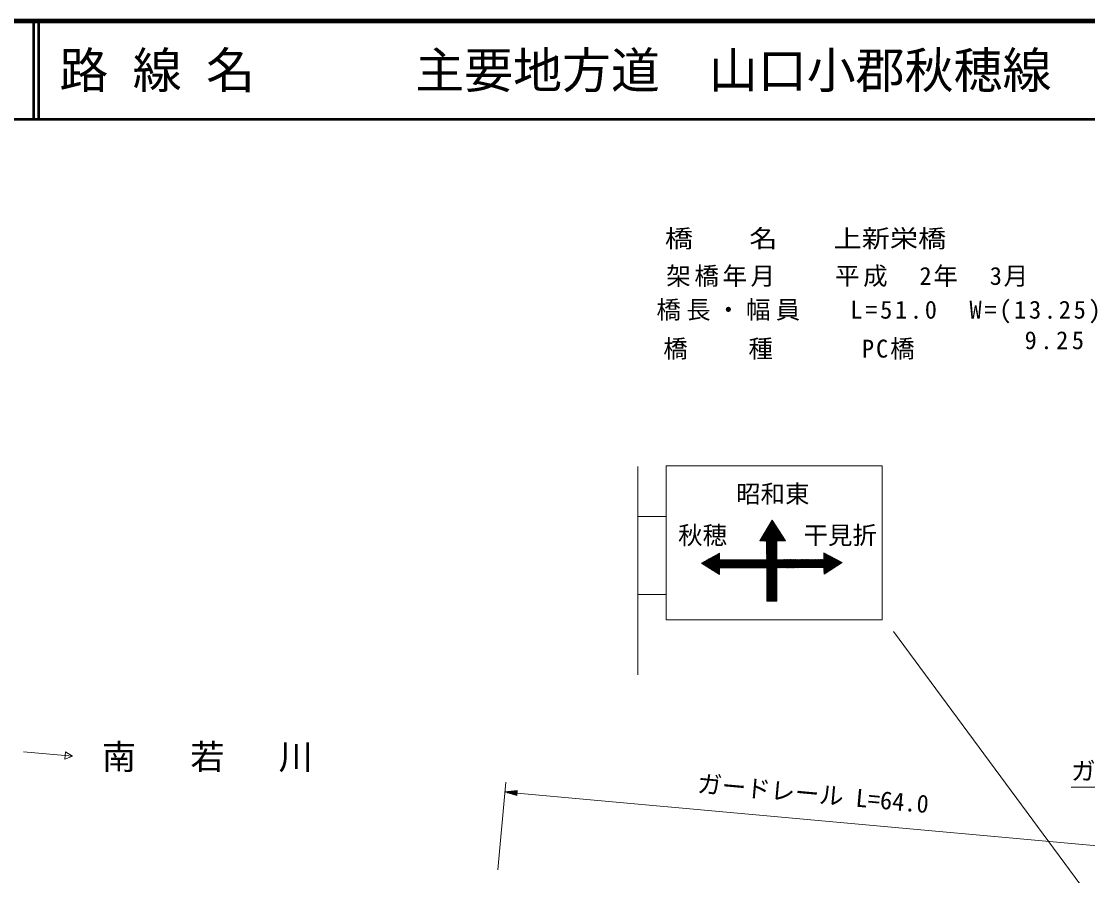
# Model space of a CAD drawing. Units: millimetres, scale not verified. Extents: x 40000 to 680000, y 20000 to 380000.
# Drawn here: x 176491 to 285440, y 292700 to 380000 of the extents above; entities that cross this region are included whole.
import ezdxf
from ezdxf.enums import TextEntityAlignment as Align

# ---------------------------------------------------------------- set-up
doc = ezdxf.new("R2010")
doc.units = ezdxf.units.MM
doc.header["$LTSCALE"] = 1000
for name, color, linetype, lineweight in [('M-BGD', 7, 'Continuous', 13), ('M-STR-HTXT', 7, 'Continuous', 13), ('M-STR-STRC', 7, 'Continuous', 13), ('M-TTL', 2, 'Continuous', 140), ('M-TTL-LINE', 7, 'Continuous', 50)]:
    doc.layers.add(name, color=color, linetype=linetype, lineweight=lineweight)
doc.layers.add('M-BGD-HTXT', color=7, linetype='Continuous')
doc.layers.add('M-TTL-TXT', color=7, linetype='Continuous')
doc.styles.add('ＭＳ ゴシック', font='')
doc.styles.get('ＭＳ ゴシック').set_extended_font_data('MS Gothic')

msp = doc.modelspace()

# ---------------------------------------------------------------- linework, layer by layer
at = {"layer": 'M-BGD'}
for p, q in [((176723, 305340), (181704, 304901)), ((180924, 304593), (180989, 305340)), ((180989, 305340), (181704, 304901)), ((181704, 304901), (180924, 304593))]:
    msp.add_line(p, q, dxfattribs=at)
at = {"layer": 'M-STR-HTXT'}
for p, q in [((225174, 293286), (225987, 302249)), ((225897, 301253), (227164, 301389)), ((225897, 301253), (227119, 300891)), ((225897, 301253), (227142, 301140)), ((227137, 301090), (226141, 301181)), ((227146, 301190), (226150, 301280)), ((226386, 301108), (227133, 301040)), ((226404, 301307), (227151, 301240)), ((227128, 300991), (226630, 301036)), ((227155, 301289), (226657, 301335)), ((226875, 300963), (227124, 300941)), ((226911, 301362), (227160, 301339)), ((227119, 300891), (227164, 301389)), ((227142, 301140), (287153, 295697)), ((306439, 301735), (283739, 301735))]:
    msp.add_line(p, q, dxfattribs=at)
at = {"layer": 'M-STR-STRC'}
for p, q in [((239479, 334518), (239479, 313234)), ((242377, 334594), (242377, 318831)), ((242377, 329404), (239479, 329404)), ((251955, 326952), (253529, 328513)), ((252045, 326906), (253583, 328430)), ((252162, 327294), (253475, 328596)), ((252180, 326903), (253637, 328347)), ((252314, 326900), (253691, 328265)), ((252368, 327635), (253422, 328679)), ((252449, 326897), (253744, 328182)), ((252575, 327976), (253368, 328762)), ((252584, 326894), (253798, 328099)), ((253675, 326892), (252584, 327991)), ((252635, 326809), (253852, 328016)), ((253787, 326916), (252636, 328077)), ((253924, 326915), (252688, 328162)), ((254060, 326915), (252739, 328247)), ((252781, 328317), (253314, 328845)), ((254197, 326914), (252791, 328333)), ((254334, 326914), (252843, 328418)), ((254471, 326913), (252894, 328503)), ((254492, 327029), (252946, 328589)), ((252988, 328658), (253260, 328928)), ((254234, 327427), (252998, 328674)), ((253976, 327824), (253049, 328759)), ((253718, 328222), (253101, 328845)), ((253460, 328619), (253153, 328930)), ((253195, 328999), (253206, 329011)), ((252025, 326906), (251964, 326968)), ((252164, 326903), (252016, 327053)), ((252303, 326900), (252068, 327138)), ((252443, 326897), (252119, 327224)), ((252582, 326894), (252171, 327309)), ((253676, 325928), (252223, 327394)), ((253676, 326066), (252274, 327480)), ((253676, 326203), (252326, 327565)), ((253676, 326341), (252378, 327650)), ((253675, 326479), (252429, 327735)), ((253675, 326616), (252481, 327821)), ((253675, 326754), (252533, 327906)), ((252636, 326674), (253906, 327933)), ((252636, 326538), (253960, 327850)), ((252637, 326402), (254013, 327767)), ((252637, 326266), (254067, 327684)), ((252637, 326130), (254121, 327601)), ((252638, 325994), (254175, 327518)), ((252638, 325858), (253675, 326886)), ((253705, 326916), (254229, 327435)), ((253842, 326916), (254282, 327352)), ((253979, 326915), (254336, 327269)), ((254116, 326915), (254390, 327187)), ((254253, 326914), (254444, 327104)), ((254389, 326913), (254498, 327021)), ((254526, 326913), (254551, 326938)), ((253676, 325791), (252635, 326840)), ((253677, 325653), (252636, 326703)), ((253677, 325515), (252636, 326565)), ((253677, 325378), (252636, 326427)), ((253677, 325240), (252637, 326289)), ((253677, 325102), (252637, 326151)), ((252638, 325722), (253675, 326750)), ((253678, 324965), (252638, 326014)), ((253678, 324827), (252638, 325876)), ((252639, 325586), (253675, 326614)), ((252639, 325450), (253675, 326478)), ((252639, 325314), (253676, 326342)), ((252640, 325179), (253676, 326206)), ((252640, 325043), (253676, 326070)), ((252641, 324907), (253676, 325934)), ((252641, 324771), (253676, 325798)), ((246065, 324695), (246004, 324630)), ((246258, 324467), (246031, 324677)), ((246291, 324817), (246075, 324584)), ((246652, 324214), (246108, 324719)), ((246517, 324939), (246146, 324539)), ((247047, 323961), (246185, 324760)), ((246743, 325061), (246216, 324493)), ((247441, 323708), (246262, 324802)), ((246969, 325183), (246287, 324448)), ((247824, 323466), (246339, 324843)), ((247195, 325305), (246358, 324403)), ((247824, 323578), (246416, 324885)), ((247421, 325427), (246429, 324357)), ((247825, 323691), (246493, 324926)), ((247647, 325549), (246500, 324312)), ((247818, 325612), (246570, 324266)), ((247825, 323803), (246570, 324968)), ((247820, 325491), (246641, 324221)), ((247826, 323916), (246647, 325009)), ((247821, 325371), (246712, 324176)), ((247826, 324028), (246724, 325051)), ((247822, 325250), (246783, 324130)), ((247827, 324141), (246801, 325092)), ((247823, 325130), (246854, 324085)), ((247927, 324161), (246878, 325134)), ((247824, 325009), (246924, 324039)), ((248049, 324160), (246955, 325175)), ((247914, 324984), (246995, 323994)), ((248171, 324160), (247032, 325217)), ((248027, 324985), (247066, 323949)), ((248292, 324160), (247109, 325258)), ((248140, 324985), (247137, 323903)), ((248414, 324160), (247186, 325300)), ((248253, 324985), (247208, 323858)), ((248536, 324160), (247263, 325342)), ((248366, 324985), (247279, 323812)), ((248658, 324160), (247340, 325383)), ((248479, 324985), (247349, 323767)), ((247824, 325047), (247417, 325425)), ((247823, 325161), (247494, 325466)), ((247822, 325275), (247571, 325508)), ((247821, 325389), (247647, 325549)), ((247819, 325503), (247724, 325591)), ((247818, 325616), (247801, 325632)), ((248592, 324985), (247827, 324161)), ((248780, 324160), (247891, 324984)), ((248705, 324985), (247940, 324161)), ((248901, 324160), (248013, 324985)), ((248818, 324985), (248053, 324160)), ((249023, 324160), (248134, 324985)), ((248931, 324985), (248166, 324160)), ((249145, 324160), (248256, 324985)), ((249044, 324985), (248279, 324160)), ((249267, 324160), (248378, 324985)), ((249157, 324985), (248392, 324160)), ((249389, 324160), (248499, 324985)), ((249270, 324985), (248505, 324160)), ((249383, 324985), (248618, 324160)), ((249510, 324160), (248621, 324985)), ((249496, 324985), (248730, 324160)), ((249632, 324160), (248743, 324985)), ((249609, 324985), (248843, 324160)), ((249754, 324160), (248864, 324985)), ((249722, 324985), (248956, 324160)), ((249876, 324160), (248986, 324985)), ((249835, 324985), (249069, 324160)), ((249998, 324160), (249108, 324985)), ((249948, 324985), (249182, 324160)), ((250119, 324160), (249229, 324985)), ((250061, 324986), (249295, 324160)), ((250241, 324160), (249351, 324985)), ((250174, 324986), (249408, 324160)), ((250363, 324159), (249473, 324985)), ((250287, 324986), (249521, 324160)), ((250485, 324159), (249594, 324985)), ((250400, 324986), (249633, 324160)), ((250607, 324159), (249716, 324985)), ((250513, 324986), (249746, 324160)), ((250728, 324159), (249838, 324985)), ((250626, 324986), (249859, 324160)), ((250850, 324159), (249959, 324985)), ((250739, 324986), (249972, 324160)), ((250972, 324159), (250081, 324986)), ((250852, 324986), (250085, 324160)), ((250965, 324986), (250198, 324160)), ((251094, 324159), (250203, 324986)), ((251077, 324986), (250311, 324159)), ((251215, 324159), (250324, 324986)), ((251190, 324986), (250424, 324159)), ((251337, 324159), (250446, 324986)), ((251303, 324986), (250537, 324159)), ((251459, 324159), (250568, 324986)), ((251416, 324986), (250649, 324159)), ((251581, 324159), (250689, 324986)), ((251529, 324986), (250762, 324159)), ((251703, 324159), (250811, 324986)), ((251642, 324986), (250875, 324159)), ((251824, 324159), (250933, 324986)), ((251755, 324986), (250988, 324159)), ((251946, 324159), (251054, 324986)), ((251868, 324986), (251101, 324159)), ((252068, 324159), (251176, 324986)), ((251981, 324986), (251214, 324159)), ((252190, 324159), (251298, 324986)), ((252094, 324987), (251327, 324159)), ((252312, 324159), (251419, 324986)), ((252207, 324987), (251440, 324159)), ((252433, 324159), (251541, 324986)), ((252320, 324987), (251552, 324159)), ((252555, 324159), (251663, 324986)), ((252433, 324987), (251665, 324159)), ((252546, 324987), (251778, 324159)), ((252642, 324190), (251784, 324986)), ((252640, 324966), (251891, 324159)), ((252642, 324304), (251906, 324986)), ((252640, 324845), (252004, 324159)), ((252642, 324417), (252028, 324986)), ((252641, 324723), (252117, 324159)), ((252641, 324530), (252149, 324987)), ((252641, 324644), (252271, 324987)), ((252641, 324757), (252393, 324987)), ((252640, 324870), (252514, 324987)), ((252640, 324983), (252636, 324987)), ((253678, 324689), (252638, 325738)), ((253678, 324552), (252639, 325600)), ((253678, 324414), (252639, 325462)), ((253679, 324277), (252639, 325325)), ((253660, 324158), (252640, 325187)), ((253524, 324158), (252640, 325049)), ((252641, 324635), (253677, 325661)), ((253387, 324158), (252641, 324911)), ((253251, 324158), (252641, 324773)), ((252642, 324499), (253677, 325525)), ((252642, 324363), (253677, 325389)), ((252642, 324227), (253677, 325253)), ((252710, 324158), (253677, 325117)), ((252848, 324158), (253678, 324981)), ((252985, 324158), (253678, 324845)), ((253122, 324158), (253678, 324709)), ((253676, 324869), (253801, 324987)), ((253676, 324983), (253680, 324986)), ((253676, 324965), (254430, 324163)), ((253676, 324844), (254317, 324162)), ((253677, 324643), (254045, 324988)), ((253677, 324756), (253923, 324988)), ((253677, 324723), (254204, 324161)), ((253678, 324303), (254410, 324991)), ((253678, 324416), (254288, 324990)), ((253678, 324530), (254166, 324989)), ((253679, 324190), (254531, 324991)), ((253766, 324158), (254653, 324992)), ((253770, 324987), (254543, 324164)), ((253883, 324987), (254656, 324165)), ((253888, 324159), (254775, 324993)), ((253996, 324988), (254769, 324166)), ((254010, 324160), (254896, 324994)), ((254108, 324989), (254882, 324166)), ((254132, 324161), (255018, 324994)), ((254221, 324989), (254995, 324167)), ((254253, 324162), (255140, 324995)), ((254334, 324990), (255108, 324168)), ((254375, 324163), (255261, 324996)), ((254447, 324991), (255220, 324169)), ((254497, 324164), (255383, 324997)), ((254560, 324992), (255333, 324170)), ((254619, 324164), (255505, 324997)), ((254673, 324992), (255446, 324170)), ((254741, 324165), (255626, 324998)), ((254786, 324993), (255559, 324171)), ((254862, 324166), (255748, 324999)), ((254899, 324994), (255672, 324172)), ((254984, 324167), (255870, 325000)), ((255012, 324994), (255785, 324173)), ((255106, 324168), (255991, 325001)), ((255125, 324995), (255898, 324174)), ((255228, 324169), (256113, 325001)), ((255238, 324996), (256011, 324174)), ((255349, 324170), (256235, 325002)), ((255351, 324997), (256123, 324175)), ((255464, 324997), (256236, 324176)), ((255471, 324171), (256356, 325003)), ((255577, 324998), (256349, 324177)), ((255593, 324171), (256478, 325004)), ((255690, 324999), (256462, 324178)), ((255715, 324172), (256600, 325004)), ((255803, 324999), (256575, 324179)), ((255837, 324173), (256721, 325005)), ((255916, 325000), (256688, 324179)), ((255958, 324174), (256843, 325006)), ((256029, 325001), (256801, 324180)), ((256080, 324175), (256965, 325007)), ((256142, 325001), (256914, 324181)), ((256202, 324176), (257086, 325007)), ((256255, 325002), (257026, 324182)), ((256324, 324177), (257208, 325008)), ((256368, 325003), (257139, 324183)), ((256446, 324178), (257330, 325009)), ((256481, 325004), (257252, 324183)), ((256567, 324178), (257451, 325010)), ((256594, 325004), (257365, 324184)), ((256689, 324179), (257573, 325010)), ((256707, 325005), (257478, 324185)), ((256811, 324180), (257695, 325011)), ((256820, 325006), (257591, 324186)), ((256933, 324181), (257816, 325012)), ((256933, 325006), (257704, 324187)), ((257046, 325007), (257817, 324187)), ((257054, 324182), (257938, 325013)), ((257159, 325008), (257929, 324188)), ((257176, 324183), (258060, 325013)), ((257272, 325008), (258042, 324189)), ((257298, 324184), (258181, 325014)), ((257385, 325009), (258155, 324190)), ((257420, 324185), (258303, 325015)), ((257498, 325010), (258268, 324191)), ((257542, 324185), (258425, 325016)), ((257611, 325011), (258381, 324191)), ((257663, 324186), (258973, 325418)), ((257724, 325011), (258494, 324192)), ((257785, 324187), (259051, 325377)), ((257837, 325012), (258975, 323802)), ((257907, 324188), (259128, 325336)), ((257950, 325013), (259045, 323848)), ((258029, 324189), (259205, 325295)), ((258063, 325013), (259116, 323894)), ((258151, 324190), (259282, 325254)), ((258176, 325014), (259186, 323940)), ((258272, 324191), (259360, 325213)), ((258289, 325015), (259257, 323985)), ((258394, 324192), (259437, 325172)), ((258402, 325016), (259327, 324031)), ((258491, 325041), (259398, 324077)), ((258492, 325420), (258664, 325582)), ((258492, 325306), (258742, 325541)), ((258492, 325193), (258819, 325500)), ((258492, 325079), (258896, 325459)), ((258492, 325402), (259609, 324215)), ((258492, 325282), (259539, 324169)), ((258492, 325161), (259468, 324123)), ((258493, 325648), (258510, 325664)), ((258493, 325644), (259750, 324307)), ((258493, 325534), (258587, 325623)), ((258493, 325523), (259680, 324261)), ((258495, 324173), (259514, 325131)), ((258496, 324060), (259591, 325090)), ((258497, 323948), (259669, 325049)), ((258499, 323835), (259746, 325008)), ((258500, 323723), (259823, 324967)), ((258501, 323610), (259900, 324926)), ((258502, 323498), (259978, 324885)), ((258665, 325582), (259821, 324352)), ((258884, 323743), (260055, 324844)), ((258892, 325461), (259891, 324398)), ((259118, 325341), (259962, 324444)), ((259276, 323998), (260132, 324803)), ((259345, 325220), (260032, 324490)), ((259572, 325100), (260103, 324536)), ((259669, 324253), (260209, 324762)), ((259799, 324980), (260173, 324582)), ((260026, 324859), (260244, 324628)), ((260061, 324509), (260286, 324721)), ((260253, 324739), (260314, 324674)), ((247827, 324160), (247420, 323722)), ((247826, 324038), (247491, 323676)), ((247826, 323915), (247562, 323631)), ((247825, 323793), (247633, 323585)), ((247825, 323671), (247703, 323540)), ((252641, 324602), (252230, 324159)), ((252642, 324481), (252343, 324159)), ((252642, 324359), (252456, 324159)), ((252642, 324238), (252568, 324159)), ((253115, 324158), (252641, 324636)), ((252978, 324158), (252642, 324498)), ((252842, 324158), (252642, 324360)), ((252706, 324158), (252642, 324222)), ((252643, 324101), (252700, 324158)), ((253680, 323097), (252643, 324134)), ((252644, 323961), (252841, 324158)), ((253680, 322956), (252644, 323992)), ((252645, 323820), (252982, 324158)), ((253680, 322814), (252645, 323849)), ((252646, 323680), (253124, 324158)), ((253680, 322673), (252646, 323707)), ((252647, 323539), (253265, 324158)), ((252648, 323399), (253407, 324158)), ((252649, 323258), (253548, 324158)), ((252650, 323118), (253679, 324147)), ((252651, 322977), (253679, 324006)), ((252652, 322837), (253679, 323864)), ((252652, 322696), (253679, 323723)), ((252653, 322556), (253679, 323582)), ((253679, 323239), (252761, 324158)), ((253679, 323380), (252902, 324158)), ((253679, 323522), (253044, 324158)), ((253679, 323664), (253185, 324158)), ((253260, 324158), (253678, 324573)), ((253679, 323805), (253326, 324158)), ((253397, 324158), (253678, 324437)), ((253679, 323947), (253468, 324158)), ((253534, 324158), (253679, 324301)), ((253679, 324088), (253609, 324158)), ((253672, 324158), (253679, 324165)), ((253677, 324601), (254092, 324161)), ((253678, 324480), (253979, 324160)), ((253678, 324359), (253866, 324159)), ((253679, 324237), (253753, 324158)), ((258495, 324192), (258904, 323756)), ((258496, 324069), (258834, 323710)), ((258497, 323947), (258763, 323664)), ((258499, 323825), (258693, 323618)), ((258500, 323702), (258622, 323573)), ((258501, 323580), (258552, 323527)), ((247824, 323548), (247774, 323495)), ((253680, 322531), (252647, 323565)), ((253680, 322390), (252648, 323422)), ((253680, 322248), (252649, 323280)), ((253680, 322107), (252649, 323137)), ((253680, 321965), (252650, 322995)), ((253680, 321824), (252651, 322853)), ((253681, 321682), (252652, 322710)), ((253681, 321540), (252653, 322568)), ((252654, 322416), (253679, 323440)), ((252655, 322275), (253679, 323299)), ((252656, 322135), (253680, 323158)), ((252657, 321994), (253680, 323017)), ((252658, 321854), (253680, 322875)), ((252659, 321713), (253680, 322734)), ((252660, 321573), (253680, 322593)), ((242377, 321433), (239479, 321433)), ((253681, 321399), (252654, 322425)), ((253681, 321257), (252655, 322283)), ((253681, 321116), (252656, 322141)), ((253681, 320974), (252657, 321998)), ((253681, 320833), (252658, 321856)), ((253635, 320738), (252659, 321713)), ((253493, 320738), (252660, 321571)), ((252661, 321432), (253680, 322451)), ((253352, 320738), (252661, 321429)), ((252662, 321292), (253680, 322310)), ((252663, 321151), (253680, 322169)), ((252664, 321011), (253680, 322027)), ((252665, 320870), (253680, 321886)), ((252674, 320738), (253681, 321745)), ((252815, 320738), (253681, 321603)), ((252957, 320738), (253681, 321462)), ((253211, 320738), (252662, 321286)), ((253069, 320738), (252663, 321144)), ((252928, 320738), (252664, 321002)), ((252786, 320738), (252665, 320859)), ((253098, 320738), (253681, 321321)), ((253239, 320738), (253681, 321179)), ((253381, 320738), (253681, 321038)), ((253522, 320738), (253681, 320897)), ((253664, 320738), (253681, 320755)), ((298482, 273175), (265613, 317647))]:
    msp.add_line(p, q, dxfattribs=at)
msp.add_lwpolyline([(242377, 334594), (264437, 334594), (264437, 318831), (242377, 318831)], dxfattribs=at)
for points in [[(252635, 326893), (251928, 326908), (253204, 329015), (254568, 326913), (253675, 326916), (253679, 324158), (252643, 324158)], [(247824, 324984), (247818, 325641), (245976, 324647), (247824, 323463), (247827, 324161), (252643, 324158), (252640, 324987)], [(258491, 325016), (258493, 325673), (260342, 324691), (258502, 323495), (258495, 324192), (253679, 324158), (253676, 324986)], [(253679, 324158), (252777, 324158), (252643, 324158), (252666, 320738), (252677, 320738), (253681, 320738)]]:
    msp.add_lwpolyline(points, close=True, dxfattribs=at)
at = {"layer": 'M-TTL'}
msp.add_line((680000, 380000), (40000, 380000), dxfattribs=at)
at = {"layer": 'M-TTL-LINE'}
for p, q in [((177750, 380000), (177750, 370000)), ((178250, 380000), (178250, 370000)), ((40000, 370000), (680000, 370000))]:
    msp.add_line(p, q, dxfattribs=at)

# ---------------------------------------------------------------- texts
at = {"layer": 'M-BGD-HTXT', "insert": (196008, 303259), "char_height": 2566, "attachment_point": 8, "style": 'ＭＳ ゴシック'}
msp.add_mtext('\\T1.29;南\u3000若\u3000川', dxfattribs=at)
at = {"layer": 'M-STR-HTXT', "style": 'ＭＳ ゴシック', "width": 1.15}
msp.add_text('橋\u3000\u3000名\u3000\u3000上新栄橋', height=1832, dxfattribs=at).set_placement((256614, 356344), align=Align.BOTTOM_CENTER)
at = {"layer": 'M-STR-HTXT', "style": 'ＭＳ ゴシック'}
msp.add_text('ガードレール L=2.0', height=1833, dxfattribs=at).set_placement((294989, 301935), align=Align.BOTTOM_CENTER)
msp.add_text('ガードレール L=64.0', height=1833, rotation=354.817, dxfattribs=at).set_placement((257256, 299614), align=Align.BOTTOM_CENTER)
at = {"layer": 'M-STR-HTXT', "char_height": 1832, "attachment_point": 8, "style": 'ＭＳ ゴシック'}
for s, insert in [('\\T1.15;架橋年月\u3000\u3000平成\u30002年\u30003月', (261062, 352851)), ('\\T1.22;橋長・幅員\u3000\\~L=51.0\u3000W=(13.25)', (264214, 349130)), ('\\T1.16;橋\u3000\u3000種\u3000\u3000\u3000PC橋', (255122, 345439)), ('\\T1.29;9.25', (282211, 346470))]:
    msp.add_mtext(s, dxfattribs=dict(at, insert=insert))
at = {"layer": 'M-STR-STRC', "style": 'ＭＳ ゴシック'}
for s, p in [('昭和東', (253271, 330244)), ('秋穂', (246095, 326020)), ('干見折', (260159, 326020))]:
    msp.add_text(s, height=1833, dxfattribs=at).set_placement(p, align=Align.BOTTOM_CENTER)
at = {"layer": 'M-TTL-TXT', "style": 'ＭＳ ゴシック'}
for s, p in [('路 線 名', (180380, 375000)), ('主要地方道\u3000山口小郡秋穂線', (216734, 375000))]:
    msp.add_text(s, height=3666, dxfattribs=at).set_placement(p, align=Align.MIDDLE_LEFT)

doc.saveas('drawing.dxf')
